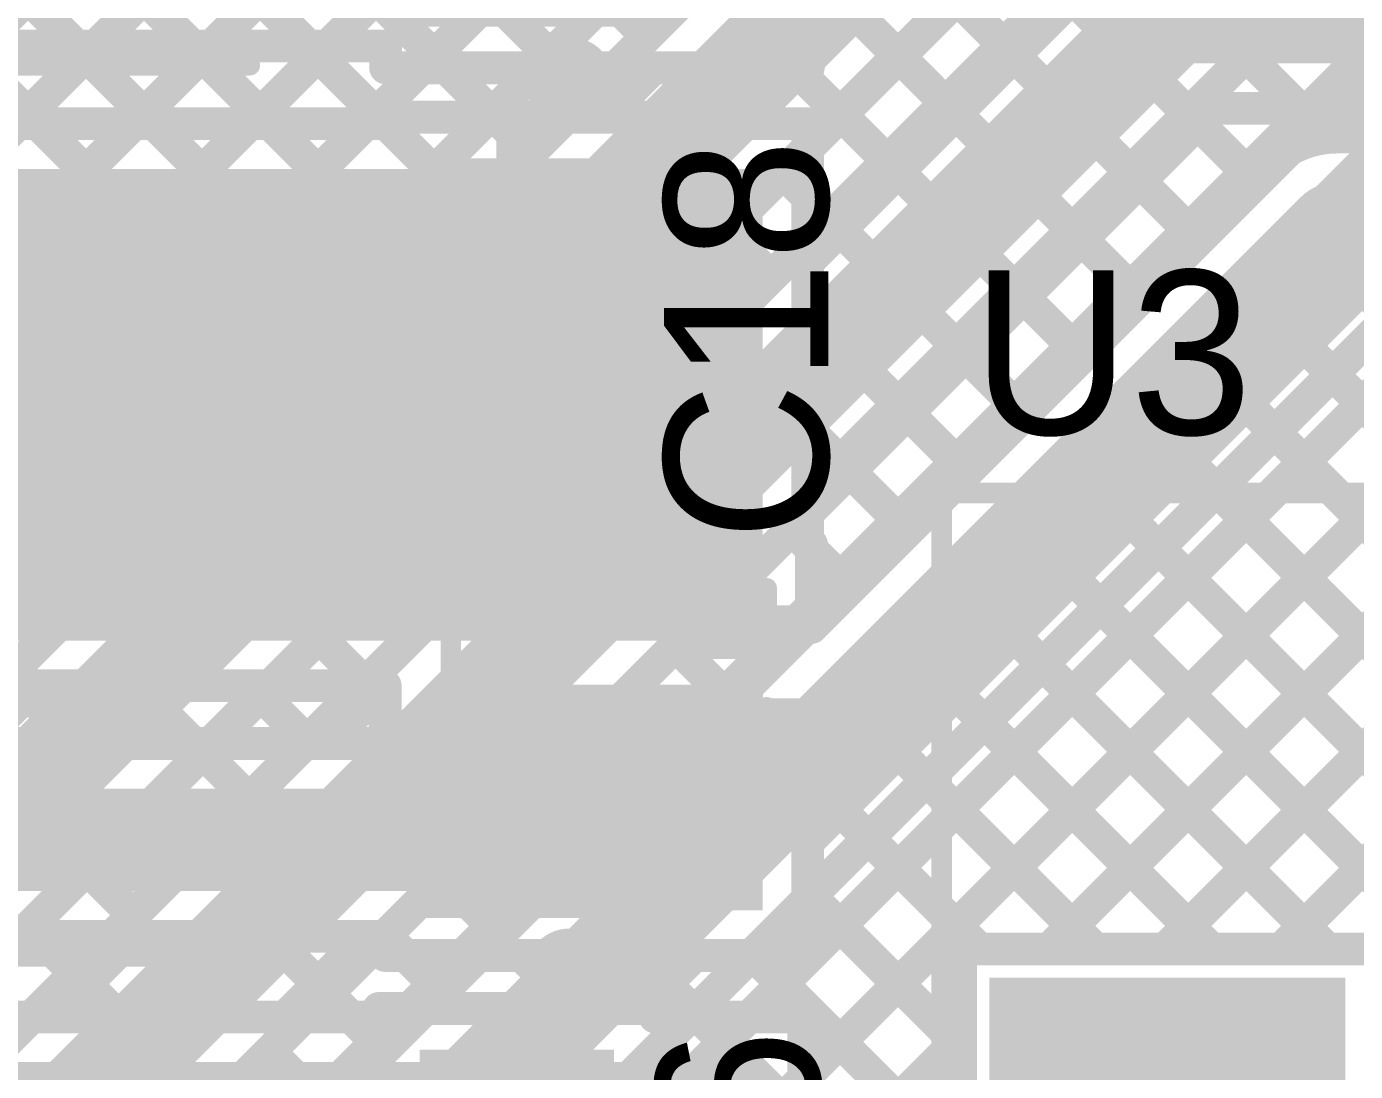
# Model space of a CAD drawing. Header units: millimetres. Extents: x 3.9 to 7.44, y 1.03 to 3.16.
# Drawn here: x 4.7656 to 5.0895, y 1.6757 to 1.9304 of the extents above; entities that cross this region are included whole.
import ezdxf

# ---------------------------------------------------------------- set-up
doc = ezdxf.new("R2010")
doc.units = ezdxf.units.MM
doc.header["$MEASUREMENT"] = 0
for name, color, linetype in [('BottomLayer', 5, 'Continuous'), ('BottomSolder', 6, 'Continuous'), ('MultiLayer', 9, 'Continuous'), ('TopLayer', 1, 'Continuous'), ('TopOverlay', 2, 'Continuous'), ('TopPaste', 8, 'Continuous'), ('TopSolder', 216, 'Continuous')]:
    doc.layers.add(name, color=color, linetype=linetype)

# ---------------------------------------------------------------- blocks, each defined once
blk = doc.blocks.new('ESP8285_3')
at = {"layer": 'BottomLayer'}
blk.add_solid([(-0.03937, -0.03937), (0.03937, -0.03937), (-0.03937, 0.03937), (0.03937, 0.03937)], dxfattribs=at)
at = {"layer": 'BottomSolder'}
blk.add_solid([(-0.04337, -0.04337), (0.04337, -0.04337), (-0.04337, 0.04337), (0.04337, 0.04337)], dxfattribs=at)
at = {"layer": 'MultiLayer'}
blk.add_solid([(-0.03937, -0.03937), (0.03937, -0.03937), (-0.03937, 0.03937), (0.03937, 0.03937)], dxfattribs=at)
at = {"layer": 'TopLayer'}
blk.add_solid([(-0.03937, -0.03937), (0.03937, -0.03937), (-0.03937, 0.03937), (0.03937, 0.03937)], dxfattribs=at)
at = {"layer": 'TopOverlay', "const_width": 0.005}
for points in [[(-0.16154, -0.055), (-0.16154, 1.61823)], [(-0.16154, -0.055), (0.567, -0.055)]]:
    blk.add_lwpolyline(points, dxfattribs=at)
at = {"layer": 'TopOverlay', "const_width": 0.0025}
blk.add_lwpolyline([(-0.16279, -0.055, 1), (-0.16029, -0.055, 1)], format="xyb", close=True, dxfattribs=at)
blk.add_lwpolyline([(-0.16279, -0.055, 1), (-0.16029, -0.055, 1)], format="xyb", close=True, dxfattribs=at)
at = {"layer": 'TopSolder'}
blk.add_solid([(-0.04337, -0.04337), (0.04337, -0.04337), (-0.04337, 0.04337), (0.04337, 0.04337)], dxfattribs=at)
blk = doc.blocks.new('TS_1187A_C_G_B_5')
at = {"layer": 'TopLayer'}
for points in [[(-0.1378, 0.05906), (-0.09843, 0.05906), (-0.1378, 0.08858), (-0.09843, 0.08858)], [(0.09843, 0.05906), (0.1378, 0.05906), (0.09843, 0.08858), (0.1378, 0.08858)], [(-0.1378, -0.08858), (-0.09843, -0.08858), (-0.1378, -0.05906), (-0.09843, -0.05906)], [(0.09843, -0.08858), (0.1378, -0.08858), (0.09843, -0.05906), (0.1378, -0.05906)]]:
    blk.add_solid(points, dxfattribs=at)
at = {"layer": 'TopOverlay'}
for points, const_width in [([(-0.12517, 0.106, 1), (-0.13683, 0.106, 1)], 0.01), ([(-0.13933, 0.106, 1), (-0.13433, 0.106, 1)], 0.005), ([(-0.12767, 0.106, 1), (-0.12267, 0.106, 1)], 0.005), ([(-0.05425, 0.102, 1), (-0.05175, 0.102, 1)], 0.0025), ([(0.05275, 0.102, 1), (0.05525, 0.102, 1)], 0.0025), ([(0.03821, 0, 1), (-0.03821, 0, 1)], 0.005), ([(-0.10325, 0.035, 1), (-0.10075, 0.035, 1)], 0.0025), ([(0.10075, 0.035, 1), (0.10325, 0.035, 1)], 0.0025), ([(0.00985, 0, 1), (-0.00985, 0, 1)], 0.01969), ([(-0.01477, 0, 1), (-0.00493, 0, 1)], 0.00984), ([(0.00493, 0, 1), (0.01477, 0, 1)], 0.00984), ([(-0.03946, 0, 1), (-0.03696, 0, 1)], 0.0025), ([(0.03696, 0, 1), (0.03946, 0, 1)], 0.0025), ([(-0.10325, -0.034, 1), (-0.10075, -0.034, 1)], 0.0025), ([(0.10075, -0.034, 1), (0.10325, -0.034, 1)], 0.0025), ([(-0.05425, -0.102, 1), (-0.05175, -0.102, 1)], 0.0025), ([(0.05275, -0.102, 1), (0.05525, -0.102, 1)], 0.0025)]:
    blk.add_lwpolyline(points, format="xyb", close=True, dxfattribs=dict(at, const_width=const_width))
at = {"layer": 'TopOverlay', "const_width": 0.005}
for points in [[(0.054, 0.102), (-0.053, 0.102)], [(-0.102, 0.035), (-0.102, -0.034)], [(0.102, 0.035), (0.102, -0.034)], [(0.054, -0.102), (-0.053, -0.102)]]:
    blk.add_lwpolyline(points, dxfattribs=at)
at = {"layer": 'TopPaste'}
for points in [[(-0.1378, 0.05906), (-0.09843, 0.05906), (-0.1378, 0.08858), (-0.09843, 0.08858)], [(0.09843, 0.05906), (0.1378, 0.05906), (0.09843, 0.08858), (0.1378, 0.08858)], [(-0.1378, -0.08858), (-0.09843, -0.08858), (-0.1378, -0.05906), (-0.09843, -0.05906)], [(0.09843, -0.08858), (0.1378, -0.08858), (0.09843, -0.05906), (0.1378, -0.05906)]]:
    blk.add_solid(points, dxfattribs=at)
at = {"layer": 'TopSolder'}
for points in [[(-0.1418, 0.05506), (-0.09443, 0.05506), (-0.1418, 0.09258), (-0.09443, 0.09258)], [(0.09443, 0.05506), (0.1418, 0.05506), (0.09443, 0.09258), (0.1418, 0.09258)], [(-0.1418, -0.09258), (-0.09443, -0.09258), (-0.1418, -0.05506), (-0.09443, -0.05506)], [(0.09443, -0.09258), (0.1418, -0.09258), (0.09443, -0.05506), (0.1418, -0.05506)]]:
    blk.add_solid(points, dxfattribs=at)
blk = doc.blocks.new('TS_1187A_C_G_B_7')
at = {"layer": 'TopLayer'}
for points in [[(-0.1378, 0.05906), (-0.09843, 0.05906), (-0.1378, 0.08858), (-0.09843, 0.08858)], [(0.09843, 0.05906), (0.1378, 0.05906), (0.09843, 0.08858), (0.1378, 0.08858)], [(-0.1378, -0.08858), (-0.09843, -0.08858), (-0.1378, -0.05906), (-0.09843, -0.05906)], [(0.09843, -0.08858), (0.1378, -0.08858), (0.09843, -0.05906), (0.1378, -0.05906)]]:
    blk.add_solid(points, dxfattribs=at)
at = {"layer": 'TopOverlay'}
for points, const_width in [([(-0.12517, 0.106, 1), (-0.13683, 0.106, 1)], 0.01), ([(-0.13933, 0.106, 1), (-0.13433, 0.106, 1)], 0.005), ([(-0.12767, 0.106, 1), (-0.12267, 0.106, 1)], 0.005), ([(-0.05425, 0.102, 1), (-0.05175, 0.102, 1)], 0.0025), ([(0.05275, 0.102, 1), (0.05525, 0.102, 1)], 0.0025), ([(0.03821, 0, 1), (-0.03821, 0, 1)], 0.005), ([(-0.10325, 0.035, 1), (-0.10075, 0.035, 1)], 0.0025), ([(0.10075, 0.035, 1), (0.10325, 0.035, 1)], 0.0025), ([(0.00985, 0, 1), (-0.00985, 0, 1)], 0.01969), ([(-0.01477, 0, 1), (-0.00493, 0, 1)], 0.00984), ([(0.00493, 0, 1), (0.01477, 0, 1)], 0.00984), ([(-0.03946, 0, 1), (-0.03696, 0, 1)], 0.0025), ([(0.03696, 0, 1), (0.03946, 0, 1)], 0.0025), ([(-0.10325, -0.034, 1), (-0.10075, -0.034, 1)], 0.0025), ([(0.10075, -0.034, 1), (0.10325, -0.034, 1)], 0.0025), ([(-0.05425, -0.102, 1), (-0.05175, -0.102, 1)], 0.0025), ([(0.05275, -0.102, 1), (0.05525, -0.102, 1)], 0.0025)]:
    blk.add_lwpolyline(points, format="xyb", close=True, dxfattribs=dict(at, const_width=const_width))
at = {"layer": 'TopOverlay', "const_width": 0.005}
for points in [[(0.054, 0.102), (-0.053, 0.102)], [(-0.102, 0.035), (-0.102, -0.034)], [(0.102, 0.035), (0.102, -0.034)], [(0.054, -0.102), (-0.053, -0.102)]]:
    blk.add_lwpolyline(points, dxfattribs=at)
at = {"layer": 'TopPaste'}
for points in [[(-0.1378, 0.05906), (-0.09843, 0.05906), (-0.1378, 0.08858), (-0.09843, 0.08858)], [(0.09843, 0.05906), (0.1378, 0.05906), (0.09843, 0.08858), (0.1378, 0.08858)], [(-0.1378, -0.08858), (-0.09843, -0.08858), (-0.1378, -0.05906), (-0.09843, -0.05906)], [(0.09843, -0.08858), (0.1378, -0.08858), (0.09843, -0.05906), (0.1378, -0.05906)]]:
    blk.add_solid(points, dxfattribs=at)
at = {"layer": 'TopSolder'}
for points in [[(-0.1418, 0.05506), (-0.09443, 0.05506), (-0.1418, 0.09258), (-0.09443, 0.09258)], [(0.09443, 0.05506), (0.1418, 0.05506), (0.09443, 0.09258), (0.1418, 0.09258)], [(-0.1418, -0.09258), (-0.09443, -0.09258), (-0.1418, -0.05506), (-0.09443, -0.05506)], [(0.09443, -0.09258), (0.1418, -0.09258), (0.09443, -0.05506), (0.1418, -0.05506)]]:
    blk.add_solid(points, dxfattribs=at)
blk = doc.blocks.new('TS_1187A_C_G_B_8')
at = {"layer": 'TopLayer'}
for points in [[(-0.1378, 0.05906), (-0.09843, 0.05906), (-0.1378, 0.08858), (-0.09843, 0.08858)], [(0.09843, 0.05906), (0.1378, 0.05906), (0.09843, 0.08858), (0.1378, 0.08858)], [(-0.1378, -0.08858), (-0.09843, -0.08858), (-0.1378, -0.05906), (-0.09843, -0.05906)], [(0.09843, -0.08858), (0.1378, -0.08858), (0.09843, -0.05906), (0.1378, -0.05906)]]:
    blk.add_solid(points, dxfattribs=at)
at = {"layer": 'TopOverlay'}
for points, const_width in [([(-0.12517, 0.106, 1), (-0.13683, 0.106, 1)], 0.01), ([(-0.13933, 0.106, 1), (-0.13433, 0.106, 1)], 0.005), ([(-0.12767, 0.106, 1), (-0.12267, 0.106, 1)], 0.005), ([(-0.05425, 0.102, 1), (-0.05175, 0.102, 1)], 0.0025), ([(0.05275, 0.102, 1), (0.05525, 0.102, 1)], 0.0025), ([(0.03821, 0, 1), (-0.03821, 0, 1)], 0.005), ([(-0.10325, 0.035, 1), (-0.10075, 0.035, 1)], 0.0025), ([(0.10075, 0.035, 1), (0.10325, 0.035, 1)], 0.0025), ([(0.00985, 0, 1), (-0.00985, 0, 1)], 0.01969), ([(-0.01477, 0, 1), (-0.00493, 0, 1)], 0.00984), ([(0.00493, 0, 1), (0.01477, 0, 1)], 0.00984), ([(-0.03946, 0, 1), (-0.03696, 0, 1)], 0.0025), ([(0.03696, 0, 1), (0.03946, 0, 1)], 0.0025), ([(-0.10325, -0.034, 1), (-0.10075, -0.034, 1)], 0.0025), ([(0.10075, -0.034, 1), (0.10325, -0.034, 1)], 0.0025), ([(-0.05425, -0.102, 1), (-0.05175, -0.102, 1)], 0.0025), ([(0.05275, -0.102, 1), (0.05525, -0.102, 1)], 0.0025)]:
    blk.add_lwpolyline(points, format="xyb", close=True, dxfattribs=dict(at, const_width=const_width))
at = {"layer": 'TopOverlay', "const_width": 0.005}
for points in [[(0.054, 0.102), (-0.053, 0.102)], [(-0.102, 0.035), (-0.102, -0.034)], [(0.102, 0.035), (0.102, -0.034)], [(0.054, -0.102), (-0.053, -0.102)]]:
    blk.add_lwpolyline(points, dxfattribs=at)
at = {"layer": 'TopPaste'}
for points in [[(-0.1378, 0.05906), (-0.09843, 0.05906), (-0.1378, 0.08858), (-0.09843, 0.08858)], [(0.09843, 0.05906), (0.1378, 0.05906), (0.09843, 0.08858), (0.1378, 0.08858)], [(-0.1378, -0.08858), (-0.09843, -0.08858), (-0.1378, -0.05906), (-0.09843, -0.05906)], [(0.09843, -0.08858), (0.1378, -0.08858), (0.09843, -0.05906), (0.1378, -0.05906)]]:
    blk.add_solid(points, dxfattribs=at)
at = {"layer": 'TopSolder'}
for points in [[(-0.1418, 0.05506), (-0.09443, 0.05506), (-0.1418, 0.09258), (-0.09443, 0.09258)], [(0.09443, 0.05506), (0.1418, 0.05506), (0.09443, 0.09258), (0.1418, 0.09258)], [(-0.1418, -0.09258), (-0.09443, -0.09258), (-0.1418, -0.05506), (-0.09443, -0.05506)], [(0.09443, -0.09258), (0.1418, -0.09258), (0.09443, -0.05506), (0.1418, -0.05506)]]:
    blk.add_solid(points, dxfattribs=at)
blk = doc.blocks.new('CAP_0201_52')
at = {"layer": 'TopLayer'}
for points in [[(-0.01772, -0.00591), (-0.00591, -0.00591), (-0.01772, 0.00591), (-0.00591, 0.00591)], [(0.00591, -0.00591), (0.01772, -0.00591), (0.00591, 0.00591), (0.01772, 0.00591)]]:
    blk.add_solid(points, dxfattribs=at)
at = {"layer": 'TopOverlay', "const_width": 0.005}
for points in [[(-0.021, 0.009), (-0.021, -0.009)], [(-0.021, 0.009), (-0.008, 0.009)], [(0.008, 0.009), (0.021, 0.009)], [(0.021, 0.009), (0.021, -0.009)], [(-0.021, -0.009), (-0.008, -0.009)], [(0.008, -0.009), (0.021, -0.009)]]:
    blk.add_lwpolyline(points, dxfattribs=at)
at = {"layer": 'TopOverlay', "const_width": 0.0025}
for points in [[(-0.02225, 0.009, 1), (-0.01975, 0.009, 1)], [(-0.02225, 0.009, 1), (-0.01975, 0.009, 1)], [(-0.00925, 0.009, 1), (-0.00675, 0.009, 1)], [(0.00675, 0.009, 1), (0.00925, 0.009, 1)], [(0.01975, 0.009, 1), (0.02225, 0.009, 1)], [(0.01975, 0.009, 1), (0.02225, 0.009, 1)], [(-0.02225, -0.009, 1), (-0.01975, -0.009, 1)], [(-0.02225, -0.009, 1), (-0.01975, -0.009, 1)], [(-0.00925, -0.009, 1), (-0.00675, -0.009, 1)], [(0.00675, -0.009, 1), (0.00925, -0.009, 1)], [(0.01975, -0.009, 1), (0.02225, -0.009, 1)], [(0.01975, -0.009, 1), (0.02225, -0.009, 1)]]:
    blk.add_lwpolyline(points, format="xyb", close=True, dxfattribs=at)
at = {"layer": 'TopPaste'}
for points in [[(-0.01772, -0.00591), (-0.00591, -0.00591), (-0.01772, 0.00591), (-0.00591, 0.00591)], [(0.00591, -0.00591), (0.01772, -0.00591), (0.00591, 0.00591), (0.01772, 0.00591)]]:
    blk.add_solid(points, dxfattribs=at)
at = {"layer": 'TopSolder'}
for points in [[(-0.01988, -0.00807), (-0.00374, -0.00807), (-0.01988, 0.00807), (-0.00374, 0.00807)], [(0.00374, -0.00807), (0.01988, -0.00807), (0.00374, 0.00807), (0.01988, 0.00807)]]:
    blk.add_solid(points, dxfattribs=at)

msp = doc.modelspace()

# ---------------------------------------------------------------- linework, layer by layer
at = {"layer": 'BottomLayer'}
for points, const_width in [([(4.697, 1.72715), (4.98343, 2.01358)], 0.008), ([(4.697, 1.78372), (4.92628, 2.013)], 0.008), ([(4.697, 1.86857), (4.84143, 2.013)], 0.008), ([(4.697, 1.75544), (4.95456, 2.013)], 0.008), ([(4.70389, 1.84718), (4.86971, 2.013)], 0.008), ([(4.70484, 1.81985), (4.898, 2.013)], 0.008), ([(4.70484, 1.81985), (4.898, 2.013)], 0.008), ([(4.71866, 2.013), (4.86021, 1.87145)], 0.008), ([(4.74694, 2.013), (4.87435, 1.88559)], 0.008), ([(4.77523, 2.013), (4.8885, 1.89973)], 0.008), ([(4.80351, 2.013), (4.90264, 1.91387)], 0.008), ([(4.8318, 2.013), (4.91678, 1.92801)], 0.008), ([(4.697, 2.00637), (4.84607, 1.8573)], 0.008), ([(4.7054, 1.71663), (4.99337, 2.0046)], 0.008), ([(4.722, 1.7), (5.01, 1.988)], 0.025), ([(4.697, 1.97809), (4.83193, 1.84316)], 0.008), ([(4.7455, 1.69027), (5.01973, 1.9645)], 0.008), ([(4.697, 1.94981), (4.81779, 1.82902)], 0.008), ([(4.7564, 1.67863), (5.02837, 1.9506)], 0.008), ([(4.773, 1.662), (5.045, 1.934)], 0.025), ([(5.045, 1.934), (5.277, 1.934)], 0.025), ([(4.99244, 1.93721), (5.00371, 1.92594)], 0.008), ([(4.697, 1.92152), (4.80364, 1.81488)], 0.008), ([(4.9783, 1.92307), (4.98957, 1.9118)], 0.008), ([(4.7965, 1.65227), (5.05473, 1.9105)], 0.008), ([(4.7965, 1.62866), (5.07834, 1.9105)], 0.008), ([(5.05473, 1.9105), (5.277, 1.9105)], 0.008), ([(5.07572, 1.9105), (5.08282, 1.9034)], 0.008), ([(4.96416, 1.90892), (4.97542, 1.89766)], 0.008), ([(5.05108, 1.90685), (5.06485, 1.89308)], 0.008), ([(5.085, 1.9035), (5.259, 1.9035)], 0.008), ([(4.8094, 1.63763), (5.06837, 1.8966)], 0.008), ([(4.95001, 1.89478), (4.96128, 1.88351)], 0.008), ([(4.697, 1.89324), (4.7895, 1.80074)], 0.008), ([(5.03694, 1.89271), (5.05071, 1.87894)], 0.008), ([(4.826, 1.621), (5.085, 1.88)], 0.025), ([(5.085, 1.88), (5.259, 1.88)], 0.025), ([(4.93587, 1.88064), (4.94714, 1.86937)], 0.008), ([(5.0228, 1.87857), (5.03657, 1.8648)], 0.008), ([(4.92173, 1.8665), (4.933, 1.85523)], 0.008), ([(4.697, 1.86495), (4.77536, 1.78659)], 0.008), ([(5.00866, 1.86442), (5.02242, 1.85066)], 0.008), ([(4.8495, 1.59681), (5.10919, 1.8565)], 0.008), ([(4.8495, 1.56852), (5.13748, 1.8565)], 0.008), ([(4.8495, 1.61127), (5.09473, 1.8565)], 0.008), ([(5.01484, 1.70558), (5.16576, 1.8565)], 0.008), ([(5.04313, 1.70558), (5.19404, 1.8565)], 0.008), ([(5.07141, 1.70558), (5.22233, 1.8565)], 0.008), ([(4.90759, 1.85235), (4.91885, 1.84109)], 0.008), ([(4.99451, 1.85028), (5.00828, 1.83651)], 0.008), ([(5.08394, 1.84571), (5.17521, 1.75444)], 0.008), ([(4.89345, 1.83821), (4.90471, 1.82695)], 0.008), ([(4.98037, 1.83614), (4.99414, 1.82237)], 0.008), ([(5.0698, 1.83157), (5.16107, 1.7403)], 0.008), ([(4.8793, 1.82407), (4.89057, 1.8128)], 0.008), ([(4.96623, 1.822), (4.98, 1.80823)], 0.008), ([(5.05566, 1.81742), (5.14692, 1.72616)], 0.008), ([(4.86516, 1.80993), (4.87643, 1.79866)], 0.008), ([(4.95209, 1.80785), (4.96585, 1.79409)], 0.008), ([(5.04151, 1.80328), (5.13278, 1.71201)], 0.008), ([(4.85102, 1.79579), (4.86229, 1.78452)], 0.008), ([(4.93795, 1.79371), (4.95171, 1.77995)], 0.008), ([(5.02737, 1.78914), (5.11864, 1.69787)], 0.008), ([(4.83688, 1.78164), (4.84814, 1.77038)], 0.008), ([(4.9238, 1.77957), (4.93757, 1.7658)], 0.008), ([(5.01323, 1.775), (5.08264, 1.70558)], 0.008), ([(4.82274, 1.7675), (4.834, 1.75624)], 0.008), ([(4.90966, 1.76543), (4.92343, 1.75166)], 0.008), ([(4.99909, 1.76085), (5.05436, 1.70558)], 0.008), ([(4.80859, 1.75336), (4.81986, 1.74209)], 0.008), ([(4.89552, 1.75129), (4.90929, 1.73752)], 0.008), ([(4.98495, 1.74671), (5.02608, 1.70558)], 0.008), ([(4.79445, 1.73922), (4.80572, 1.72795)], 0.008), ([(4.88138, 1.73714), (4.89514, 1.72338)], 0.008), ([(4.9708, 1.73257), (4.99779, 1.70558)], 0.008), ([(4.78031, 1.72507), (4.79157, 1.71381)], 0.008), ([(4.86724, 1.723), (4.881, 1.70924)], 0.008), ([(4.95666, 1.71843), (4.99327, 1.68182)], 0.008), ([(4.76617, 1.71093), (4.77743, 1.69967)], 0.008), ([(4.85309, 1.70886), (4.86686, 1.69509)], 0.008), ([(4.94252, 1.70429), (4.99327, 1.65354)], 0.008), ([(4.99327, 1.70558), (5.09401, 1.70558)], 0.008), ([(4.99327, 1.60558), (4.99327, 1.70558)], 0.008), ([(4.75202, 1.69679), (4.76329, 1.68552)], 0.008), ([(4.83895, 1.69472), (4.85272, 1.68095)], 0.008), ([(4.92838, 1.69014), (4.99327, 1.62525)], 0.008), ([(4.8495, 1.54024), (4.99327, 1.68401)], 0.008), ([(4.82481, 1.68057), (4.83857, 1.66681)], 0.008), ([(4.91424, 1.676), (4.99327, 1.59697)], 0.008)]:
    msp.add_lwpolyline(points, dxfattribs=dict(at, const_width=const_width))
for points, const_width in [([(5.03875, 1.934, 1), (5.05125, 1.934, 1)], 0.0125), ([(5.03875, 1.934, 1), (5.05125, 1.934, 1)], 0.0125), ([(4.91478, 1.92801, 1), (4.91878, 1.92801, 1)], 0.004), ([(5.00171, 1.92594, 1), (5.00571, 1.92594, 1)], 0.004), ([(4.9763, 1.92307, 1), (4.9803, 1.92307, 1)], 0.004), ([(4.90064, 1.91387, 1), (4.90464, 1.91387, 1)], 0.004), ([(4.98757, 1.9118, 1), (4.99157, 1.9118, 1)], 0.004), ([(5.05273, 1.9105, 1), (5.05673, 1.9105, 1)], 0.004), ([(5.05273, 1.9105, 1), (5.05673, 1.9105, 1)], 0.004), ([(5.07372, 1.9105, 1), (5.07772, 1.9105, 1)], 0.004), ([(5.07634, 1.9105, 1), (5.08034, 1.9105, 1)], 0.004), ([(4.96216, 1.90892, 1), (4.96616, 1.90892, 1)], 0.004), ([(5.04908, 1.90685, 1), (5.05308, 1.90685, 1)], 0.004), ([(5.08082, 1.9034, 1), (5.08482, 1.9034, 1)], 0.004), ([(5.083, 1.9035, 1), (5.087, 1.9035, 1)], 0.004), ([(5.083, 1.9035, 1), (5.087, 1.9035, 1)], 0.004), ([(5.083, 1.9035, 1), (5.087, 1.9035, 1)], 0.004), ([(4.8865, 1.89973, 1), (4.8905, 1.89973, 1)], 0.004), ([(4.97342, 1.89766, 1), (4.97742, 1.89766, 1)], 0.004), ([(4.94801, 1.89478, 1), (4.95201, 1.89478, 1)], 0.004), ([(5.06637, 1.8966, 1), (5.07037, 1.8966, 1)], 0.004), ([(5.06637, 1.8966, 1), (5.07037, 1.8966, 1)], 0.004), ([(5.06638, 1.89662, 1), (5.07038, 1.89662, 1)], 0.004), ([(5.03494, 1.89271, 1), (5.03894, 1.89271, 1)], 0.004), ([(5.06285, 1.89308, 1), (5.06685, 1.89308, 1)], 0.004), ([(5.07875, 1.88, 1), (5.09125, 1.88, 1)], 0.0125), ([(5.07875, 1.88, 1), (5.09125, 1.88, 1)], 0.0125), ([(4.87235, 1.88559, 1), (4.87635, 1.88559, 1)], 0.004), ([(4.95928, 1.88351, 1), (4.96328, 1.88351, 1)], 0.004), ([(4.93387, 1.88064, 1), (4.93787, 1.88064, 1)], 0.004), ([(5.0208, 1.87857, 1), (5.0248, 1.87857, 1)], 0.004), ([(5.04871, 1.87894, 1), (5.05271, 1.87894, 1)], 0.004), ([(4.85821, 1.87145, 1), (4.86221, 1.87145, 1)], 0.004), ([(4.94514, 1.86937, 1), (4.94914, 1.86937, 1)], 0.004), ([(4.91973, 1.8665, 1), (4.92373, 1.8665, 1)], 0.004), ([(5.00666, 1.86442, 1), (5.01066, 1.86442, 1)], 0.004), ([(5.03457, 1.8648, 1), (5.03857, 1.8648, 1)], 0.004), ([(4.84407, 1.8573, 1), (4.84807, 1.8573, 1)], 0.004), ([(4.90559, 1.85235, 1), (4.90959, 1.85235, 1)], 0.004), ([(4.931, 1.85523, 1), (4.935, 1.85523, 1)], 0.004), ([(4.99251, 1.85028, 1), (4.99651, 1.85028, 1)], 0.004), ([(5.02042, 1.85066, 1), (5.02442, 1.85066, 1)], 0.004), ([(5.08194, 1.84571, 1), (5.08594, 1.84571, 1)], 0.004), ([(4.82993, 1.84316, 1), (4.83393, 1.84316, 1)], 0.004), ([(4.91685, 1.84109, 1), (4.92085, 1.84109, 1)], 0.004), ([(4.89145, 1.83821, 1), (4.89545, 1.83821, 1)], 0.004), ([(4.97837, 1.83614, 1), (4.98237, 1.83614, 1)], 0.004), ([(5.00628, 1.83651, 1), (5.01028, 1.83651, 1)], 0.004), ([(5.0678, 1.83157, 1), (5.0718, 1.83157, 1)], 0.004), ([(4.81579, 1.82902, 1), (4.81979, 1.82902, 1)], 0.004), ([(4.90271, 1.82695, 1), (4.90671, 1.82695, 1)], 0.004), ([(4.8773, 1.82407, 1), (4.8813, 1.82407, 1)], 0.004), ([(4.96423, 1.822, 1), (4.96823, 1.822, 1)], 0.004), ([(4.99214, 1.82237, 1), (4.99614, 1.82237, 1)], 0.004), ([(5.05366, 1.81742, 1), (5.05766, 1.81742, 1)], 0.004), ([(4.80164, 1.81488, 1), (4.80564, 1.81488, 1)], 0.004), ([(4.88857, 1.8128, 1), (4.89257, 1.8128, 1)], 0.004), ([(4.86316, 1.80993, 1), (4.86716, 1.80993, 1)], 0.004), ([(4.95009, 1.80785, 1), (4.95409, 1.80785, 1)], 0.004), ([(4.978, 1.80823, 1), (4.982, 1.80823, 1)], 0.004), ([(4.7875, 1.80074, 1), (4.7915, 1.80074, 1)], 0.004), ([(5.03951, 1.80328, 1), (5.04351, 1.80328, 1)], 0.004), ([(4.87443, 1.79866, 1), (4.87843, 1.79866, 1)], 0.004), ([(4.84902, 1.79579, 1), (4.85302, 1.79579, 1)], 0.004), ([(4.96385, 1.79409, 1), (4.96785, 1.79409, 1)], 0.004), ([(4.93595, 1.79371, 1), (4.93995, 1.79371, 1)], 0.004), ([(5.02537, 1.78914, 1), (5.02937, 1.78914, 1)], 0.004), ([(4.77336, 1.78659, 1), (4.77736, 1.78659, 1)], 0.004), ([(4.86029, 1.78452, 1), (4.86429, 1.78452, 1)], 0.004), ([(4.83488, 1.78164, 1), (4.83888, 1.78164, 1)], 0.004), ([(4.9218, 1.77957, 1), (4.9258, 1.77957, 1)], 0.004), ([(4.94971, 1.77995, 1), (4.95371, 1.77995, 1)], 0.004), ([(5.01123, 1.775, 1), (5.01523, 1.775, 1)], 0.004), ([(4.84614, 1.77038, 1), (4.85014, 1.77038, 1)], 0.004), ([(4.82074, 1.7675, 1), (4.82474, 1.7675, 1)], 0.004), ([(4.90766, 1.76543, 1), (4.91166, 1.76543, 1)], 0.004), ([(4.93557, 1.7658, 1), (4.93957, 1.7658, 1)], 0.004), ([(4.99709, 1.76085, 1), (5.00109, 1.76085, 1)], 0.004), ([(4.832, 1.75624, 1), (4.836, 1.75624, 1)], 0.004), ([(4.80659, 1.75336, 1), (4.81059, 1.75336, 1)], 0.004), ([(4.89352, 1.75129, 1), (4.89752, 1.75129, 1)], 0.004), ([(4.92143, 1.75166, 1), (4.92543, 1.75166, 1)], 0.004), ([(4.98295, 1.74671, 1), (4.98695, 1.74671, 1)], 0.004), ([(4.81786, 1.74209, 1), (4.82186, 1.74209, 1)], 0.004), ([(4.79245, 1.73922, 1), (4.79645, 1.73922, 1)], 0.004), ([(4.87938, 1.73714, 1), (4.88338, 1.73714, 1)], 0.004), ([(4.90729, 1.73752, 1), (4.91129, 1.73752, 1)], 0.004), ([(4.9688, 1.73257, 1), (4.9728, 1.73257, 1)], 0.004), ([(4.80372, 1.72795, 1), (4.80772, 1.72795, 1)], 0.004), ([(4.77831, 1.72507, 1), (4.78231, 1.72507, 1)], 0.004), ([(4.86524, 1.723, 1), (4.86924, 1.723, 1)], 0.004), ([(4.89314, 1.72338, 1), (4.89714, 1.72338, 1)], 0.004), ([(4.95466, 1.71843, 1), (4.95866, 1.71843, 1)], 0.004), ([(4.78958, 1.71381, 1), (4.79357, 1.71381, 1)], 0.004), ([(4.76417, 1.71093, 1), (4.76817, 1.71093, 1)], 0.004), ([(4.85109, 1.70886, 1), (4.85509, 1.70886, 1)], 0.004), ([(4.879, 1.70924, 1), (4.883, 1.70924, 1)], 0.004), ([(4.94052, 1.70429, 1), (4.94452, 1.70429, 1)], 0.004), ([(4.99127, 1.70558, 1), (4.99527, 1.70558, 1)], 0.004), ([(4.99127, 1.70558, 1), (4.99527, 1.70558, 1)], 0.004), ([(4.99579, 1.70558, 1), (4.99979, 1.70558, 1)], 0.004), ([(5.01284, 1.70558, 1), (5.01684, 1.70558, 1)], 0.004), ([(5.02408, 1.70558, 1), (5.02808, 1.70558, 1)], 0.004), ([(5.04113, 1.70558, 1), (5.04513, 1.70558, 1)], 0.004), ([(5.05236, 1.70558, 1), (5.05636, 1.70558, 1)], 0.004), ([(5.06941, 1.70558, 1), (5.07341, 1.70558, 1)], 0.004), ([(5.08064, 1.70558, 1), (5.08464, 1.70558, 1)], 0.004), ([(4.77543, 1.69967, 1), (4.77943, 1.69967, 1)], 0.004), ([(4.83695, 1.69472, 1), (4.84095, 1.69472, 1)], 0.004), ([(4.86486, 1.69509, 1), (4.86886, 1.69509, 1)], 0.004), ([(4.92638, 1.69014, 1), (4.93038, 1.69014, 1)], 0.004), ([(4.76129, 1.68552, 1), (4.76529, 1.68552, 1)], 0.004), ([(4.99127, 1.68401, 1), (4.99527, 1.68401, 1)], 0.004), ([(4.82281, 1.68057, 1), (4.82681, 1.68057, 1)], 0.004), ([(4.85072, 1.68095, 1), (4.85472, 1.68095, 1)], 0.004), ([(4.99127, 1.68182, 1), (4.99527, 1.68182, 1)], 0.004), ([(4.91224, 1.676, 1), (4.91624, 1.676, 1)], 0.004)]:
    msp.add_lwpolyline(points, format="xyb", close=True, dxfattribs=dict(at, const_width=const_width))
at = {"layer": 'BottomLayer', "const_width": 0.008}
for points in [[(5.06837, 1.8966, -0.199188), (5.085, 1.9035)], [(5.06838, 1.89662, -0.198912), (5.085, 1.9035)]]:
    msp.add_lwpolyline(points, format="xyb", dxfattribs=at)
at = {"layer": 'TopLayer'}
for points, const_width in [([(4.95769, 1.76069), (5.4748, 2.2778)], 0.012), ([(4.956, 1.73159), (5.20315, 1.97874)], 0.008), ([(4.96973, 1.74869), (5.20223, 1.98119)], 0.008), ([(4.94169, 1.689), (5.21854, 1.96585)], 0.008), ([(4.955, 1.67402), (5.242, 1.96102)], 0.008), ([(4.956, 1.87301), (5.04305, 1.96006)], 0.008), ([(4.956, 1.84473), (5.07134, 1.96006)], 0.008), ([(4.956, 1.9013), (5.01477, 1.96006)], 0.008), ([(4.956, 1.81645), (5.09962, 1.96006)], 0.008), ([(4.95612, 1.92038), (4.95612, 1.96006)], 0.008), ([(4.95612, 1.92971), (4.98648, 1.96006)], 0.008), ([(4.95691, 1.78907), (5.1279, 1.96006)], 0.008), ([(4.95691, 1.78395), (5.13302, 1.96006)], 0.008), ([(4.96958, 1.96006), (5.0513, 1.87834)], 0.008), ([(4.99787, 1.96006), (5.06545, 1.89249)], 0.008), ([(5.02615, 1.96006), (5.07959, 1.90663)], 0.008), ([(5.05444, 1.96006), (5.09373, 1.92077)], 0.008), ([(4.95612, 1.94524), (5.03716, 1.8642)], 0.008), ([(5.01484, 1.70558), (5.242, 1.93274)], 0.008), ([(4.67957, 1.92568), (4.85312, 1.92568)], 0.008), ([(4.74941, 1.92568), (4.76834, 1.90675)], 0.008), ([(4.76346, 1.90675), (4.78239, 1.92568)], 0.008), ([(4.77769, 1.92568), (4.79662, 1.90675)], 0.008), ([(4.79175, 1.90675), (4.81068, 1.92568)], 0.008), ([(4.79175, 1.90675), (4.81068, 1.92568)], 0.008), ([(4.80598, 1.92568), (4.82491, 1.90675)], 0.008), ([(4.82003, 1.90675), (4.83896, 1.92568)], 0.008), ([(4.83426, 1.92568), (4.85161, 1.90833)], 0.008), ([(4.85312, 1.92038), (4.85312, 1.92568)], 0.008), ([(4.84831, 1.90675), (4.86194, 1.92038)], 0.008), ([(4.85312, 1.92038), (4.95612, 1.92038)], 0.008), ([(4.86785, 1.92038), (4.87989, 1.90833)], 0.008), ([(4.87818, 1.90833), (4.89022, 1.92038)], 0.008), ([(4.89614, 1.92038), (4.90818, 1.90833)], 0.008), ([(4.90647, 1.90833), (4.91851, 1.92038)], 0.008), ([(4.92442, 1.92038), (4.93805, 1.90675)], 0.008), ([(4.93317, 1.90675), (4.94679, 1.92038)], 0.008), ([(4.9527, 1.92038), (5.02302, 1.85006)], 0.008), ([(4.85143, 1.90833), (4.9188, 1.90833)], 0.008), ([(4.68257, 1.90675), (4.85143, 1.90675)], 0.008), ([(4.88511, 1.87957), (4.88511, 1.90433)], 0.01), ([(4.9188, 1.90675), (4.956, 1.90675)], 0.008), ([(4.956, 1.80422), (4.956, 1.90675)], 0.008), ([(5.04313, 1.70558), (5.242, 1.90446)], 0.008), ([(4.956, 1.8888), (5.00888, 1.83592)], 0.008), ([(4.64789, 1.87982), (4.88411, 1.87982)], 0.02), ([(4.88411, 1.83211), (4.88411, 1.87982)], 0.02), ([(5.07141, 1.70558), (5.23769, 1.87186)], 0.008), ([(5.08949, 1.86845), (5.31385, 1.64408)], 0.008), ([(4.956, 1.86051), (4.99473, 1.82178)], 0.008), ([(5.07535, 1.8543), (5.29971, 1.62994)], 0.008), ([(5.0612, 1.84016), (5.28557, 1.6158)], 0.008), ([(4.956, 1.83223), (4.98059, 1.80763)], 0.008), ([(5.04706, 1.82602), (5.27142, 1.60166)], 0.008), ([(5.03292, 1.81188), (5.25728, 1.58751)], 0.008), ([(4.95691, 1.78395), (4.95691, 1.80422)], 0.008), ([(4.95691, 1.80304), (4.96645, 1.79349)], 0.008), ([(5.01878, 1.79773), (5.24314, 1.57337)], 0.008), ([(4.937, 1.78431), (4.95291, 1.78431)], 0.01), ([(5.00463, 1.78359), (5.08264, 1.70558)], 0.008), ([(4.617, 1.76975), (4.853, 1.76975)], 0.008), ([(4.75381, 1.75568), (4.76788, 1.76975)], 0.008), ([(4.76392, 1.76975), (4.77799, 1.75568)], 0.008), ([(4.7821, 1.75568), (4.79617, 1.76975)], 0.008), ([(4.7922, 1.76975), (4.80627, 1.75568)], 0.008), ([(4.81038, 1.75568), (4.82445, 1.76975)], 0.008), ([(4.82049, 1.76975), (4.83456, 1.75568)], 0.008), ([(4.83867, 1.75568), (4.85274, 1.76975)], 0.008), ([(4.84877, 1.76975), (4.853, 1.76552)], 0.008), ([(4.853, 1.75568), (4.853, 1.76975)], 0.008), ([(4.99049, 1.76945), (5.05436, 1.70558)], 0.008), ([(4.937, 1.76069), (4.95769, 1.76069)], 0.012), ([(4.67957, 1.75568), (4.853, 1.75568)], 0.008), ([(4.97635, 1.75531), (5.02608, 1.70558)], 0.008), ([(4.956, 1.704), (4.956, 1.74369)], 0.008), ([(4.95958, 1.74379), (4.99779, 1.70558)], 0.008), ([(4.65818, 1.73218), (4.88511, 1.73218)], 0.025), ([(4.956, 1.71909), (4.99327, 1.68182)], 0.008), ([(4.67957, 1.70868), (4.853, 1.70868)], 0.008), ([(4.7437, 1.689), (4.76338, 1.70868)], 0.008), ([(4.76842, 1.70868), (4.7881, 1.689)], 0.008), ([(4.77199, 1.689), (4.79167, 1.70868)], 0.008), ([(4.7967, 1.70868), (4.81638, 1.689)], 0.008), ([(4.80027, 1.689), (4.81995, 1.70868)], 0.008), ([(4.82499, 1.70868), (4.84467, 1.689)], 0.008), ([(4.82855, 1.689), (4.84824, 1.70868)], 0.008), ([(4.853, 1.704), (4.853, 1.70868)], 0.008), ([(4.85443, 1.70753), (4.85795, 1.704)], 0.008), ([(4.853, 1.704), (4.956, 1.704)], 0.008), ([(4.85795, 1.704), (4.87087, 1.69108)], 0.008), ([(4.85892, 1.69108), (4.87184, 1.704)], 0.008), ([(4.88624, 1.704), (4.89915, 1.69108)], 0.008), ([(4.88721, 1.69108), (4.90012, 1.704)], 0.008), ([(4.91452, 1.704), (4.92952, 1.689)], 0.008), ([(4.91549, 1.69108), (4.92841, 1.704)], 0.008), ([(4.94281, 1.704), (4.99327, 1.65354)], 0.008), ([(4.99327, 1.70558), (5.09401, 1.70558)], 0.008), ([(4.99327, 1.60558), (4.99327, 1.70558)], 0.008), ([(4.85143, 1.69108), (4.9188, 1.69108)], 0.008), ([(4.68257, 1.689), (4.85143, 1.689)], 0.008), ([(4.88511, 1.66232), (4.88511, 1.68708)], 0.01), ([(4.9188, 1.689), (4.955, 1.689)], 0.008), ([(4.955, 1.58772), (4.955, 1.689)], 0.008), ([(4.955, 1.64574), (4.99327, 1.68401)], 0.008)]:
    msp.add_lwpolyline(points, dxfattribs=dict(at, const_width=const_width))
for points, const_width in [([(4.95412, 1.92971, 1), (4.95812, 1.92971, 1)], 0.004), ([(4.77569, 1.92568, 1), (4.77969, 1.92568, 1)], 0.004), ([(4.78039, 1.92568, 1), (4.78439, 1.92568, 1)], 0.004), ([(4.80398, 1.92568, 1), (4.80798, 1.92568, 1)], 0.004), ([(4.80868, 1.92568, 1), (4.81268, 1.92568, 1)], 0.004), ([(4.80868, 1.92568, 1), (4.81268, 1.92568, 1)], 0.004), ([(4.83226, 1.92568, 1), (4.83626, 1.92568, 1)], 0.004), ([(4.83696, 1.92568, 1), (4.84096, 1.92568, 1)], 0.004), ([(4.85112, 1.92568, 1), (4.85512, 1.92568, 1)], 0.004), ([(4.85112, 1.92568, 1), (4.85512, 1.92568, 1)], 0.004), ([(4.85112, 1.92038, 1), (4.85512, 1.92038, 1)], 0.004), ([(4.85112, 1.92038, 1), (4.85512, 1.92038, 1)], 0.004), ([(4.85994, 1.92038, 1), (4.86394, 1.92038, 1)], 0.004), ([(4.86585, 1.92038, 1), (4.86985, 1.92038, 1)], 0.004), ([(4.88822, 1.92038, 1), (4.89222, 1.92038, 1)], 0.004), ([(4.89414, 1.92038, 1), (4.89814, 1.92038, 1)], 0.004), ([(4.91651, 1.92038, 1), (4.92051, 1.92038, 1)], 0.004), ([(4.92242, 1.92038, 1), (4.92642, 1.92038, 1)], 0.004), ([(4.94479, 1.92038, 1), (4.94879, 1.92038, 1)], 0.004), ([(4.9507, 1.92038, 1), (4.9547, 1.92038, 1)], 0.004), ([(4.95412, 1.92038, 1), (4.95812, 1.92038, 1)], 0.004), ([(4.95412, 1.92038, 1), (4.95812, 1.92038, 1)], 0.004), ([(4.84943, 1.90833, 1), (4.85343, 1.90833, 1)], 0.004), ([(4.84961, 1.90833, 1), (4.85361, 1.90833, 1)], 0.004), ([(4.87618, 1.90833, 1), (4.88018, 1.90833, 1)], 0.004), ([(4.87789, 1.90833, 1), (4.88189, 1.90833, 1)], 0.004), ([(4.90447, 1.90833, 1), (4.90847, 1.90833, 1)], 0.004), ([(4.90618, 1.90833, 1), (4.91018, 1.90833, 1)], 0.004), ([(4.9168, 1.90833, 1), (4.9208, 1.90833, 1)], 0.004), ([(4.76146, 1.90675, 1), (4.76546, 1.90675, 1)], 0.004), ([(4.76634, 1.90675, 1), (4.77034, 1.90675, 1)], 0.004), ([(4.78975, 1.90675, 1), (4.79375, 1.90675, 1)], 0.004), ([(4.78975, 1.90675, 1), (4.79375, 1.90675, 1)], 0.004), ([(4.79462, 1.90675, 1), (4.79862, 1.90675, 1)], 0.004), ([(4.81803, 1.90675, 1), (4.82203, 1.90675, 1)], 0.004), ([(4.82291, 1.90675, 1), (4.82691, 1.90675, 1)], 0.004), ([(4.84631, 1.90675, 1), (4.85031, 1.90675, 1)], 0.004), ([(4.84943, 1.90675, 1), (4.85343, 1.90675, 1)], 0.004), ([(4.88261, 1.90433, 1), (4.88761, 1.90433, 1)], 0.005), ([(4.9168, 1.90675, 1), (4.9208, 1.90675, 1)], 0.004), ([(4.93117, 1.90675, 1), (4.93517, 1.90675, 1)], 0.004), ([(4.93605, 1.90675, 1), (4.94005, 1.90675, 1)], 0.004), ([(4.954, 1.90675, 1), (4.958, 1.90675, 1)], 0.004), ([(4.954, 1.90675, 1), (4.958, 1.90675, 1)], 0.004), ([(5.07759, 1.90663, 1), (5.08159, 1.90663, 1)], 0.004), ([(4.954, 1.9013, 1), (4.958, 1.9013, 1)], 0.004), ([(5.06345, 1.89249, 1), (5.06745, 1.89249, 1)], 0.004), ([(4.954, 1.8888, 1), (4.958, 1.8888, 1)], 0.004), ([(4.87911, 1.87982, 1), (4.88911, 1.87982, 1)], 0.01), ([(4.87911, 1.87982, 1), (4.88911, 1.87982, 1)], 0.01), ([(4.88261, 1.87957, 1), (4.88761, 1.87957, 1)], 0.005), ([(5.0493, 1.87834, 1), (5.0533, 1.87834, 1)], 0.004), ([(4.954, 1.87301, 1), (4.958, 1.87301, 1)], 0.004), ([(5.08749, 1.86845, 1), (5.09149, 1.86845, 1)], 0.004), ([(5.03516, 1.8642, 1), (5.03916, 1.8642, 1)], 0.004), ([(4.954, 1.86051, 1), (4.958, 1.86051, 1)], 0.004), ([(5.07334, 1.8543, 1), (5.07735, 1.8543, 1)], 0.004), ([(5.02102, 1.85006, 1), (5.02502, 1.85006, 1)], 0.004), ([(4.954, 1.84473, 1), (4.958, 1.84473, 1)], 0.004), ([(5.0592, 1.84016, 1), (5.0632, 1.84016, 1)], 0.004), ([(4.87911, 1.83211, 1), (4.88911, 1.83211, 1)], 0.01), ([(5.00688, 1.83592, 1), (5.01088, 1.83592, 1)], 0.004), ([(4.954, 1.83223, 1), (4.958, 1.83223, 1)], 0.004), ([(5.04506, 1.82602, 1), (5.04906, 1.82602, 1)], 0.004), ([(4.99273, 1.82178, 1), (4.99673, 1.82178, 1)], 0.004), ([(4.954, 1.81645, 1), (4.958, 1.81645, 1)], 0.004), ([(5.03092, 1.81188, 1), (5.03492, 1.81188, 1)], 0.004), ([(4.97859, 1.80763, 1), (4.98259, 1.80763, 1)], 0.004), ([(4.954, 1.80422, 1), (4.958, 1.80422, 1)], 0.004), ([(4.95491, 1.80422, 1), (4.95891, 1.80422, 1)], 0.004), ([(4.95491, 1.80304, 1), (4.95891, 1.80304, 1)], 0.004), ([(5.01678, 1.79773, 1), (5.02078, 1.79773, 1)], 0.004), ([(4.96445, 1.79349, 1), (4.96845, 1.79349, 1)], 0.004), ([(4.95491, 1.78907, 1), (4.95891, 1.78907, 1)], 0.004), ([(4.9345, 1.78431, 1), (4.9395, 1.78431, 1)], 0.005), ([(4.95041, 1.78431, 1), (4.95541, 1.78431, 1)], 0.005), ([(4.95491, 1.78395, 1), (4.95891, 1.78395, 1)], 0.004), ([(4.95491, 1.78395, 1), (4.95891, 1.78395, 1)], 0.004), ([(5.00263, 1.78359, 1), (5.00663, 1.78359, 1)], 0.004), ([(4.76192, 1.76975, 1), (4.76592, 1.76975, 1)], 0.004), ([(4.76588, 1.76975, 1), (4.76988, 1.76975, 1)], 0.004), ([(4.7902, 1.76975, 1), (4.7942, 1.76975, 1)], 0.004), ([(4.79417, 1.76975, 1), (4.79817, 1.76975, 1)], 0.004), ([(4.81849, 1.76975, 1), (4.82249, 1.76975, 1)], 0.004), ([(4.82245, 1.76975, 1), (4.82645, 1.76975, 1)], 0.004), ([(4.84677, 1.76975, 1), (4.85077, 1.76975, 1)], 0.004), ([(4.85074, 1.76975, 1), (4.85474, 1.76975, 1)], 0.004), ([(4.851, 1.76975, 1), (4.855, 1.76975, 1)], 0.004), ([(4.851, 1.76975, 1), (4.855, 1.76975, 1)], 0.004), ([(4.98849, 1.76945, 1), (4.99249, 1.76945, 1)], 0.004), ([(4.851, 1.76552, 1), (4.855, 1.76552, 1)], 0.004), ([(4.934, 1.76069, 1), (4.94, 1.76069, 1)], 0.006), ([(4.95469, 1.76069, 1), (4.96069, 1.76069, 1)], 0.006), ([(4.95469, 1.76069, 1), (4.96069, 1.76069, 1)], 0.006), ([(4.77599, 1.75568, 1), (4.77999, 1.75568, 1)], 0.004), ([(4.7801, 1.75568, 1), (4.7841, 1.75568, 1)], 0.004), ([(4.80427, 1.75568, 1), (4.80827, 1.75568, 1)], 0.004), ([(4.80838, 1.75568, 1), (4.81238, 1.75568, 1)], 0.004), ([(4.83256, 1.75568, 1), (4.83656, 1.75568, 1)], 0.004), ([(4.83667, 1.75568, 1), (4.84067, 1.75568, 1)], 0.004), ([(4.851, 1.75568, 1), (4.855, 1.75568, 1)], 0.004), ([(4.851, 1.75568, 1), (4.855, 1.75568, 1)], 0.004), ([(4.97435, 1.75531, 1), (4.97835, 1.75531, 1)], 0.004), ([(4.96771, 1.74867, 1), (4.97171, 1.74867, 1)], 0.004), ([(4.96773, 1.74869, 1), (4.97173, 1.74869, 1)], 0.004), ([(4.96773, 1.74869, 1), (4.97173, 1.74869, 1)], 0.004), ([(4.954, 1.74369, 1), (4.958, 1.74369, 1)], 0.004), ([(4.95569, 1.74369, 1), (4.95969, 1.74369, 1)], 0.004), ([(4.95569, 1.74369, 1), (4.95969, 1.74369, 1)], 0.004), ([(4.95758, 1.74379, 1), (4.96158, 1.74379, 1)], 0.004), ([(4.87886, 1.73218, 1), (4.89136, 1.73218, 1)], 0.0125), ([(4.954, 1.73159, 1), (4.958, 1.73159, 1)], 0.004), ([(4.954, 1.71909, 1), (4.958, 1.71909, 1)], 0.004), ([(4.76138, 1.70868, 1), (4.76538, 1.70868, 1)], 0.004), ([(4.76642, 1.70868, 1), (4.77042, 1.70868, 1)], 0.004), ([(4.78967, 1.70868, 1), (4.79367, 1.70868, 1)], 0.004), ([(4.7947, 1.70868, 1), (4.7987, 1.70868, 1)], 0.004), ([(4.81795, 1.70868, 1), (4.82195, 1.70868, 1)], 0.004), ([(4.82299, 1.70868, 1), (4.82699, 1.70868, 1)], 0.004), ([(4.84624, 1.70868, 1), (4.85024, 1.70868, 1)], 0.004), ([(4.851, 1.70868, 1), (4.855, 1.70868, 1)], 0.004), ([(4.851, 1.70868, 1), (4.855, 1.70868, 1)], 0.004), ([(4.85243, 1.70753, 1), (4.85643, 1.70753, 1)], 0.004), ([(4.851, 1.704, 1), (4.855, 1.704, 1)], 0.004), ([(4.851, 1.704, 1), (4.855, 1.704, 1)], 0.004), ([(4.85595, 1.704, 1), (4.85995, 1.704, 1)], 0.004), ([(4.85595, 1.704, 1), (4.85995, 1.704, 1)], 0.004), ([(4.86984, 1.704, 1), (4.87384, 1.704, 1)], 0.004), ([(4.88424, 1.704, 1), (4.88824, 1.704, 1)], 0.004), ([(4.89812, 1.704, 1), (4.90212, 1.704, 1)], 0.004), ([(4.91252, 1.704, 1), (4.91652, 1.704, 1)], 0.004), ([(4.92641, 1.704, 1), (4.93041, 1.704, 1)], 0.004), ([(4.94081, 1.704, 1), (4.94481, 1.704, 1)], 0.004), ([(4.954, 1.704, 1), (4.958, 1.704, 1)], 0.004), ([(4.954, 1.704, 1), (4.958, 1.704, 1)], 0.004), ([(4.99127, 1.70558, 1), (4.99527, 1.70558, 1)], 0.004), ([(4.99127, 1.70558, 1), (4.99527, 1.70558, 1)], 0.004), ([(4.99579, 1.70558, 1), (4.99979, 1.70558, 1)], 0.004), ([(5.01284, 1.70558, 1), (5.01684, 1.70558, 1)], 0.004), ([(5.02408, 1.70558, 1), (5.02808, 1.70558, 1)], 0.004), ([(5.04113, 1.70558, 1), (5.04513, 1.70558, 1)], 0.004), ([(5.05236, 1.70558, 1), (5.05636, 1.70558, 1)], 0.004), ([(5.06941, 1.70558, 1), (5.07341, 1.70558, 1)], 0.004), ([(5.08064, 1.70558, 1), (5.08464, 1.70558, 1)], 0.004), ([(4.84943, 1.69108, 1), (4.85343, 1.69108, 1)], 0.004), ([(4.85692, 1.69108, 1), (4.86092, 1.69108, 1)], 0.004), ([(4.86887, 1.69108, 1), (4.87287, 1.69108, 1)], 0.004), ([(4.88521, 1.69108, 1), (4.88921, 1.69108, 1)], 0.004), ([(4.89715, 1.69108, 1), (4.90115, 1.69108, 1)], 0.004), ([(4.91349, 1.69108, 1), (4.91749, 1.69108, 1)], 0.004), ([(4.9168, 1.69108, 1), (4.9208, 1.69108, 1)], 0.004), ([(4.76999, 1.689, 1), (4.77399, 1.689, 1)], 0.004), ([(4.7861, 1.689, 1), (4.7901, 1.689, 1)], 0.004), ([(4.79827, 1.689, 1), (4.80227, 1.689, 1)], 0.004), ([(4.81438, 1.689, 1), (4.81838, 1.689, 1)], 0.004), ([(4.82655, 1.689, 1), (4.83055, 1.689, 1)], 0.004), ([(4.84267, 1.689, 1), (4.84667, 1.689, 1)], 0.004), ([(4.84943, 1.689, 1), (4.85343, 1.689, 1)], 0.004), ([(4.88261, 1.68708, 1), (4.88761, 1.68708, 1)], 0.005), ([(4.9168, 1.689, 1), (4.9208, 1.689, 1)], 0.004), ([(4.92752, 1.689, 1), (4.93152, 1.689, 1)], 0.004), ([(4.93969, 1.689, 1), (4.94369, 1.689, 1)], 0.004), ([(4.953, 1.689, 1), (4.957, 1.689, 1)], 0.004), ([(4.953, 1.689, 1), (4.957, 1.689, 1)], 0.004), ([(4.99127, 1.68401, 1), (4.99527, 1.68401, 1)], 0.004), ([(4.99127, 1.68182, 1), (4.99527, 1.68182, 1)], 0.004), ([(4.953, 1.67402, 1), (4.957, 1.67402, 1)], 0.004)]:
    msp.add_lwpolyline(points, format="xyb", close=True, dxfattribs=dict(at, const_width=const_width))
at = {"layer": 'TopLayer', "const_width": 0.008}
for points in [[(4.96973, 1.74869, -0.199327), (4.95769, 1.74369)], [(4.96971, 1.74867, -0.198912), (4.95769, 1.74369)]]:
    msp.add_lwpolyline(points, format="xyb", dxfattribs=at)
at = {"layer": 'TopLayer'}
for points in [[(4.628, 1.78075), (4.945, 1.78075), (4.628, 1.89575), (4.945, 1.89575)], [(4.864, 1.715), (4.945, 1.715), (4.864, 1.77), (4.945, 1.77)], [(4.627, 1.563), (4.944, 1.563), (4.627, 1.678), (4.944, 1.678)]]:
    msp.add_solid(points, dxfattribs=at)

# ---------------------------------------------------------------- block references
for name, p, rotation in [('TS_1187A_C_G_B_8', (4.767, 2.023), 180), ('TS_1187A_C_G_B_5', (4.767, 1.80575), 180), ('ESP8285_3', (5.04364, 1.65521), 270), ('CAP_0201_52', (4.937, 1.7725), 90), ('TS_1187A_C_G_B_7', (4.767, 1.5885), 180)]:
    msp.add_blockref(name, p, dxfattribs=dict(rotation=rotation))

# ---------------------------------------------------------------- texts
at = {"layer": 'TopOverlay'}
for s, p in [('C18', (4.961, 1.805)), ('C16', (4.959, 1.588))]:
    msp.add_text(s, height=0.04, rotation=90, dxfattribs=at).set_placement(p)
msp.add_text('U3', height=0.04, dxfattribs=at).set_placement((4.996, 1.831))

doc.saveas('drawing.dxf')
